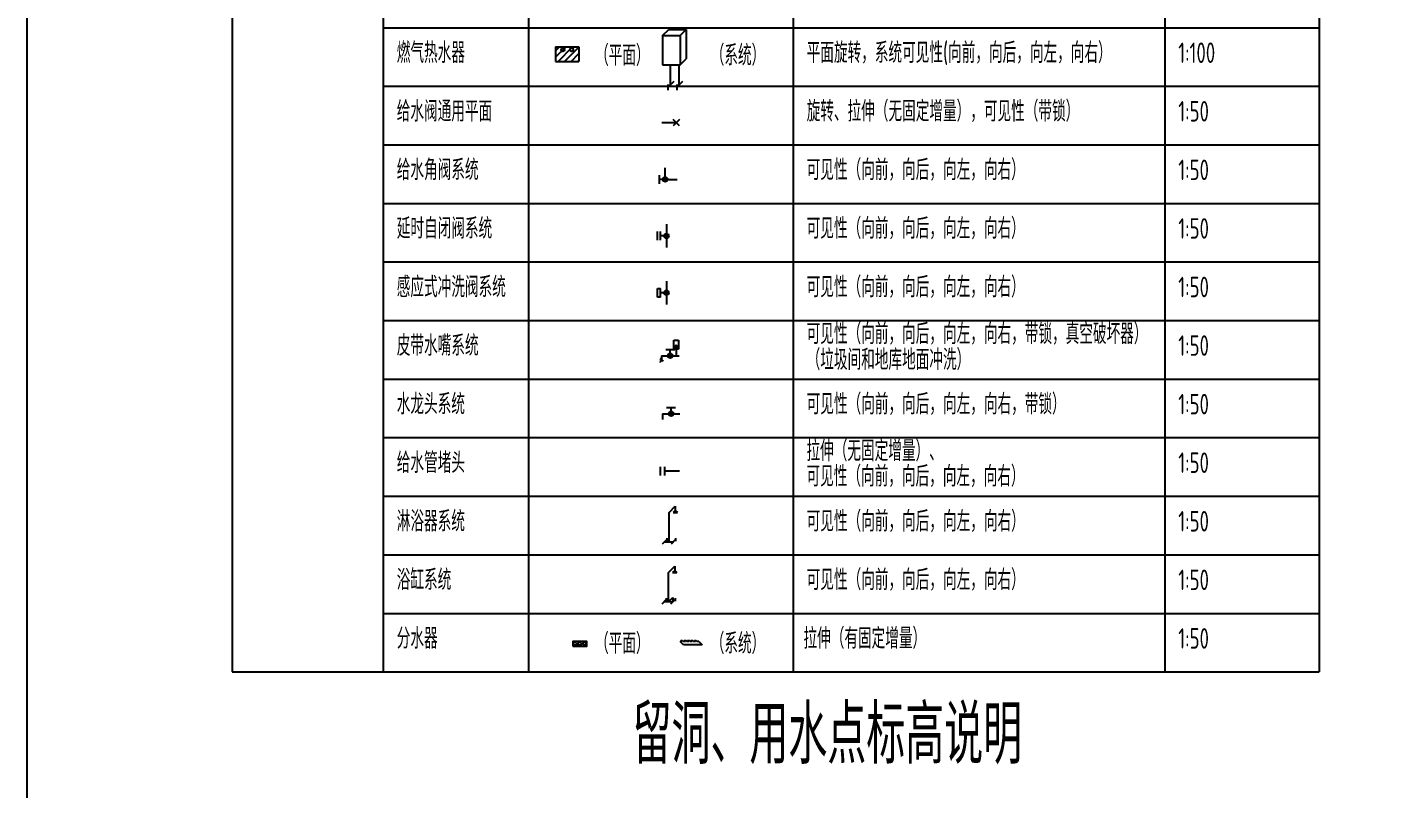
# Model space of a CAD drawing. Extents: x -84241 to 2571207, y -257021 to 1687411.
# Drawn here: x 25843 to 48859, y -29891 to -16879 of the extents above; entities that cross this region are included whole.
import ezdxf

# ---------------------------------------------------------------- set-up
doc = ezdxf.new("R2010")
doc.units = 0
doc.header["$LTSCALE"] = 1000
doc.linetypes.add('CENTER2', pattern=[1.125, 0.75, -0.125, 0.125, -0.125])
doc.layers.get('0').update_dxf_attribs({"linetype": 'CONTINUOUS'})
for name, color, linetype in [('W-NOTE', 40, 'CONTINUOUS'), ('W-NOTE-NAME', 40, 'CONTINUOUS'), ('W-WSUP-COOL-PIPE', 3, 'CONTINUOUS'), ('W-WSUP-EQPM', 40, 'CONTINUOUS'), ('W-WSUP-NOTE', 40, 'CONTINUOUS')]:
    doc.layers.add(name, color=color, linetype=linetype)
doc.styles.add('TH-STYLE3', font='tssdeng.shx', dxfattribs={"width": 0.7, "bigfont": 'tssdchn.shx'})

# ---------------------------------------------------------------- blocks, each defined once
blk = doc.blocks.new('*U387')
at = {"layer": 'W-WSUP-COOL-PIPE'}
blk.add_line((0, 0), (250, 0), dxfattribs=at)
at = {"layer": 'W-WSUP-EQPM'}
for p, q in [((303, -53), (197, 53)), ((303, 53), (197, -53))]:
    blk.add_line(p, q, dxfattribs=at)
blk = doc.blocks.new('*U235')
at = {"layer": 'W-WSUP-EQPM'}
h = blk.add_hatch(color=256, dxfattribs=at)
h.paths.add_polyline_path([(-160, 0, -0.198912), (-172, -28), (-200, 0), (-200, 40, -0.414214)])
h.paths.add_polyline_path([(-200, 0), (-228, 28, -0.198912), (-200, 40)])
h.paths.add_polyline_path([(-172, -28, -0.668179), (-240, 0, -0.198912), (-228, 28), (-200, 0)])
at = {"layer": 'W-WSUP-COOL-PIPE'}
for q in [(-200, 200), (0, 0)]:
    blk.add_line((-200, 0), q, dxfattribs=at)
at = {"layer": 'W-WSUP-EQPM'}
for p, q in [((-300, -75), (-300, 75)), ((-200, 0), (-300, 0))]:
    blk.add_line(p, q, dxfattribs=at)
blk.add_circle((-200, 0), 40, dxfattribs=at)
blk = doc.blocks.new('*U160')
at = {"layer": 'W-WSUP-EQPM'}
h = blk.add_hatch(color=256, dxfattribs=at)
h.paths.add_polyline_path([(-210, 0, -0.198912), (-222, -28), (-250, 0), (-250, 40, -0.414214)])
h.paths.add_polyline_path([(-250, 0), (-278, 28, -0.198912), (-250, 40)])
h.paths.add_polyline_path([(-222, -28, -0.668179), (-290, 0, -0.198912), (-278, 28), (-250, 0)])
at = {"layer": 'W-WSUP-COOL-PIPE'}
for p, q in [((-250, 200), (-250, 0)), ((-250, 0), (-250, -200))]:
    blk.add_line(p, q, dxfattribs=at)
at = {"layer": 'W-WSUP-EQPM'}
for p, q in [((-400, -75), (-400, 75)), ((-350, -75), (-350, 75)), ((-250, 0), (-350, 0))]:
    blk.add_line(p, q, dxfattribs=at)
blk.add_circle((-250, 0), 40, dxfattribs=at)
blk = doc.blocks.new('*U146')
at = {"layer": 'W-WSUP-COOL-PIPE'}
blk.add_line((0, 0), (-250, 0), dxfattribs=at)
at = {"layer": 'W-WSUP-EQPM'}
for p, q in [((-325, -75), (-325, 75)), ((-250, -75), (-250, 75))]:
    blk.add_line(p, q, dxfattribs=at)
blk = doc.blocks.new('*U147')
at = {"layer": 'W-WSUP-EQPM'}
for p, q in [((110, 535), (216, 641)), ((110, 36), (110, 535)), ((216, 566), (179, 531)), ((179, 531), (254, 531)), ((216, 641), (216, 641)), ((216, 641), (216, 641)), ((216, 641), (216, 566)), ((216, 566), (254, 531)), ((0, 0), (71, 71)), ((35, 35), (185, 35)), ((71, 96), (71, 46)), ((150, 0), (221, 71)), ((221, 96), (221, 46))]:
    blk.add_line(p, q, dxfattribs=at)
blk = doc.blocks.new('*U148')
at = {"layer": 'W-WSUP-EQPM'}
for p, q in [((110, 535), (216, 641)), ((110, 36), (110, 535)), ((216, 566), (179, 531)), ((179, 531), (254, 531)), ((216, 641), (216, 641)), ((216, 641), (216, 641)), ((216, 641), (216, 566)), ((216, 566), (254, 531)), ((0, 0), (71, 71)), ((35, 35), (185, 35)), ((71, 96), (71, 46)), ((110, 35), (181, 106)), ((150, 0), (221, 71)), ((181, 106), (181, 56)), ((221, 96), (221, 46))]:
    blk.add_line(p, q, dxfattribs=at)
blk = doc.blocks.new('*U149')
at = {"layer": 'W-WSUP-EQPM'}
blk.add_lwpolyline([(0, -80), (240, -80), (240, 0), (0, 0)], close=True, dxfattribs=at)
for centre in [(40, -40), (120, -40), (120, -40), (200, -40)]:
    blk.add_circle(centre, 25, dxfattribs=at)
blk = doc.blocks.new('*U150')
at = {"layer": 'W-WSUP-EQPM'}
for p, q in [((-319, 0), (-376, 57)), ((-347, 57), (-376, 57)), ((-347, 57), (-367, 77)), ((-367, 77), (-338, 77)), ((-338, 77), (-318, 57)), ((0, 0), (-319, 0)), ((-289, 57), (-318, 57)), ((-289, 57), (-309, 77)), ((-309, 77), (-280, 77)), ((-280, 77), (-260, 57)), ((-231, 57), (-260, 57)), ((-231, 57), (-251, 77)), ((-251, 77), (-222, 77)), ((-222, 77), (-202, 57)), ((-173, 57), (-202, 57)), ((-173, 57), (-202, 57)), ((-173, 57), (-193, 77)), ((-193, 77), (-164, 77)), ((-173, 57), (-193, 77)), ((-193, 77), (-164, 77)), ((-164, 77), (-144, 57)), ((-164, 77), (-144, 57)), ((-115, 57), (-144, 57)), ((-115, 57), (-135, 77)), ((-135, 77), (-106, 77)), ((-106, 77), (-86, 57)), ((-57, 57), (-86, 57)), ((-57, 57), (0, 0))]:
    blk.add_line(p, q, dxfattribs=at)
blk = doc.blocks.new('*U234')
at = {"layer": 'W-WSUP-EQPM'}
for p, q in [((-199, 776), (-93, 882)), ((-199, 776), (101, 776)), ((-199, 776), (-199, 276)), ((-93, 882), (207, 882)), ((101, 776), (207, 882)), ((101, 776), (101, 276)), ((207, 882), (207, 382)), ((-199, 276), (101, 276)), ((-71, 276), (-71, -71)), ((79, 276), (79, -71)), ((101, 276), (207, 382)), ((-106, -106), (0, 0)), ((44, -106), (150, 0)), ((-106, -56), (-106, -156)), ((44, -56), (44, -156))]:
    blk.add_line(p, q, dxfattribs=at)
blk = doc.blocks.new('*U386')
at = {"layer": 'W-WSUP-EQPM'}
h = blk.add_hatch(color=256, dxfattribs=at)
h.paths.add_polyline_path([(-150, -40, 0.198912), (-122, -28), (-150, 0), (-190, 0, 0.414214)])
h.paths.add_polyline_path([(-150, 0), (-178, 28, 0.198912), (-190, 0)])
h.paths.add_polyline_path([(-122, -28, 0.668179), (-150, 40, 0.198912), (-178, 28), (-150, 0)])
at = {"layer": 'W-WSUP-COOL-PIPE'}
for q in [(0, 0), (-300, -100)]:
    blk.add_line((-300, 0), q, dxfattribs=at)
at = {"layer": 'W-WSUP-EQPM'}
for p, q in [((-79, 100), (-229, 100)), ((-75, 100), (-225, 100)), ((-150, 0), (-150, 100))]:
    blk.add_line(p, q, dxfattribs=at)
blk.add_circle((-150, 0), 40, dxfattribs=at)
blk = doc.blocks.new('真空破坏器')
blk.add_hatch(color=8).paths.add_polyline_path([(75, 0), (0, 130), (-75, 0)])
at = {"linetype": 'CENTER2'}
for p, q in [((-75, 0), (-75, 300)), ((-75, 300), (75, 300)), ((0, 130), (-75, 0)), ((75, 0), (-75, 0)), ((75, 300), (75, 0))]:
    blk.add_line(p, q, dxfattribs=at)
blk.add_line((75, 0), (0, 130))
blk = doc.blocks.new('*U385')
at = {"layer": 'W-WSUP-EQPM'}
h = blk.add_hatch(color=256, dxfattribs=at)
h.paths.add_polyline_path([(-150, -40, 0.198912), (-122, -28), (-150, 0), (-190, 0, 0.414214)])
h.paths.add_polyline_path([(-150, 0), (-178, 28, 0.198912), (-190, 0)])
h.paths.add_polyline_path([(-122, -28, 0.668179), (-150, 40, 0.198912), (-178, 28), (-150, 0)])
at = {"layer": 'W-WSUP-COOL-PIPE'}
for p, q in [((-300, 0), (0, 0)), ((-300, 0), (-300, -70)), ((-50, 115), (-50, 0))]:
    blk.add_line(p, q, dxfattribs=at)
at = {"layer": 'W-WSUP-EQPM'}
for p, q in [((-75, 100), (-225, 100)), ((-150, 0), (-150, 100))]:
    blk.add_line(p, q, dxfattribs=at)
blk.add_circle((-150, 0), 40, dxfattribs=at)
at = {"layer": 'W-WSUP-NOTE', "linetype": 'CENTER2'}
for p, q in [((-308, -97), (-329, -96)), ((-329, -96), (-323, -102)), ((-327, -108), (-329, -108)), ((-329, -108), (-328, -109)), ((-328, -109), (-329, -109)), ((-329, -109), (-329, -110)), ((-329, -110), (-329, -110)), ((-329, -110), (-329, -110)), ((-329, -110), (-329, -110)), ((-328, -48), (-272, -92)), ((-323, -102), (-328, -104)), ((-328, -104), (-324, -105)), ((-324, -105), (-328, -106)), ((-328, -106), (-327, -108)), ((-272, -92), (-320, -78)), ((-320, -78), (-308, -97))]:
    blk.add_line(p, q, dxfattribs=at)
at = {"layer": 'W-WSUP-EQPM', "xscale": 0.5, "yscale": 0.5, "zscale": 0.5}
blk.add_blockref('真空破坏器', (-50, 115), dxfattribs=at)
blk.add_blockref('真空破坏器', (-50, 115), dxfattribs=at)
blk = doc.blocks.new('*U213')
at = {"layer": 'W-WSUP-EQPM'}
h = blk.add_hatch(color=256, dxfattribs=at)
h.paths.add_polyline_path([(-210, 0, -0.198912), (-222, -28), (-250, 0), (-250, 40, -0.414214)])
h.paths.add_polyline_path([(-250, 0), (-278, 28, -0.198912), (-250, 40)])
h.paths.add_polyline_path([(-222, -28, -0.668179), (-290, 0, -0.198912), (-278, 28), (-250, 0)])
at = {"layer": 'W-WSUP-COOL-PIPE'}
for p, q in [((-250, 200), (-250, 0)), ((-250, 0), (-250, -200))]:
    blk.add_line(p, q, dxfattribs=at)
at = {"layer": 'W-WSUP-EQPM'}
for p, q in [((-400, -75), (-400, 75)), ((-350, -75), (-350, 75)), ((-250, 0), (-350, 0))]:
    blk.add_line(p, q, dxfattribs=at)
at = {"layer": 'W-WSUP-EQPM', "linetype": 'CENTER2'}
for p, q in [((-400, 75), (-350, 75)), ((-350, -75), (-400, -75))]:
    blk.add_line(p, q, dxfattribs=at)
at = {"layer": 'W-WSUP-EQPM'}
blk.add_circle((-250, 0), 40, dxfattribs=at)
blk = doc.blocks.new('*U193')
at = {"layer": 'W-NOTE'}
blk.add_lwpolyline([(0, 0), (1074, 0), (1074, 821), (0, 821)], close=True, dxfattribs=at)
blk = doc.blocks.new('*U295')
at = {"layer": 'W-WSUP-EQPM'}
h = blk.add_hatch(dxfattribs=at)
h.set_pattern_fill('ANSI31', color=256, scale=25)
h.set_pattern_definition([(45, (-791.23, -296.04), (-56.1266, 56.1266), [])])
h.paths.add_polyline_path([(-200, 586), (-200, 336), (200, 336), (200, 586)])
for p, q in [((-200, 586), (200, 586)), ((-200, 586), (-200, 336)), ((200, 586), (200, 336)), ((-200, 336), (200, 336))]:
    blk.add_line(p, q, dxfattribs=at)
for centre in [(-75, 536), (75, 536)]:
    blk.add_circle(centre, 30, dxfattribs=at)

msp = doc.modelspace()

# ---------------------------------------------------------------- linework, layer by layer
for p, q in [((29348.3016, 17109.1701), (29348.3016, -27890.8299)), ((31925.3082, 17109.1701), (31925.3082, -27890.8299)), ((34404.3227, 17109.1701), (34404.3227, -27890.8299)), ((38923.3879, 17109.1701), (38923.3879, -27890.8299)), ((45268.0431, 17109.1701), (45268.0431, -27890.8299)), ((47904.5596, 17109.1701), (47904.5596, -27890.8299)), ((31925.3082, -16890.8299), (47904.5596, -16890.8299)), ((31925.3082, -17890.8299), (47904.5596, -17890.8299)), ((31925.3082, -18890.8299), (47904.5596, -18890.8299)), ((31925.3082, -19890.8299), (47904.5596, -19890.8299)), ((31925.3082, -20890.8299), (47904.5596, -20890.8299)), ((31925.3082, -21890.8299), (47904.5596, -21890.8299)), ((31925.3082, -22890.8299), (47904.5596, -22890.8299)), ((31925.3082, -23890.8299), (47904.5596, -23890.8299)), ((31925.3082, -24890.8299), (47904.5596, -24890.8299)), ((31925.3082, -25890.8299), (47904.5596, -25890.8299)), ((31925.3082, -26890.8299), (47904.5596, -26890.8299)), ((29348.3016, -27890.8299), (47904.5596, -27890.8299))]:
    msp.add_line(p, q)

# ---------------------------------------------------------------- block references
at = {"layer": 'W-NOTE', "xscale": 100, "yscale": 100, "zscale": 100}
msp.add_blockref('*U193', (25842.8928, -57205.0415), dxfattribs=at)
at = {"layer": 'W-WSUP-EQPM'}
for name, p in [('*U234', (36892.8755, -17802.5442)), ('*U295', (35066.9953, -17802.5442)), ('*U387', (36680.1937, -18511.4837)), ('*U235', (36941.1464, -19481.4893)), ('*U160', (37010.3753, -20446.4344)), ('*U213', (37010.3753, -21417.3377)), ('*U385', (36976.7335, -22493.3812)), ('*U386', (36991.8623, -23482.389)), ('*U146', (36981.7074, -24464.3548)), ('*U147', (36696.2622, -25702.3961)), ('*U148', (36686.8629, -26726.4194)), ('*U149', (35159.8283, -27369.06)), ('*U150', (37372.5967, -27429.0423))]:
    msp.add_blockref(name, p, dxfattribs=at)

# ---------------------------------------------------------------- texts
at = {"layer": 'W-NOTE', "style": 'TH-STYLE3', "width": 0.7}
for s, p in [('燃气热水器', (32156.7416, -17493.717)), ('（平面）', (35542.59, -17540.2924)), ('（系统）', (37516.427, -17537.3422)), ('平面旋转，系统可见性(向前，向后，向左，向右）', (39154.8213, -17493.717)), ('1:100', (45499.4765, -17493.717)), ('给水阀通用平面', (32156.7416, -18493.717)), ('旋转、拉伸（无固定增量），可见性（带锁）', (39154.8213, -18493.717)), ('1:50', (45499.4765, -18493.717)), ('可见性（向前，向后，向左，向右）', (39154.8213, -19493.717)), ('给水角阀系统', (32156.7416, -19493.717)), ('1:50', (45499.4765, -19493.717)), ('延时自闭阀系统', (32156.7416, -20493.717)), ('可见性（向前，向后，向左，向右）', (39154.8213, -20493.717)), ('1:50', (45499.4765, -20493.717)), ('感应式冲洗阀系统', (32156.7416, -21493.717)), ('可见性（向前，向后，向左，向右）', (39154.8213, -21493.717)), ('1:50', (45499.4765, -21493.717)), ('可见性（向前，向后，向左，向右，带锁，真空破坏器）', (39154.8213, -22293.717)), ('皮带水嘴系统', (32156.7416, -22493.717)), ('1:50', (45499.4765, -22493.717)), ('（垃圾间和地库地面冲洗）', (39154.8213, -22734.6171)), ('水龙头系统', (32156.7416, -23493.717)), ('可见性（向前，向后，向左，向右，带锁）', (39154.8213, -23493.717)), ('1:50', (45499.4765, -23493.717)), ('拉伸（无固定增量）、', (39151.8494, -24293.0496)), ('给水管堵头', (32156.7416, -24493.717)), ('1:50', (45499.4765, -24493.717)), ('可见性（向前，向后，向左，向右）', (39151.8494, -24725.2562)), ('淋浴器系统', (32156.7416, -25493.717)), ('可见性（向前，向后，向左，向右）', (39154.8213, -25493.717)), ('1:50', (45499.4765, -25493.717)), ('浴缸系统', (32156.7416, -26493.717)), ('可见性（向前，向后，向左，向右）', (39154.8213, -26493.717)), ('1:50', (45499.4765, -26493.717)), ('分水器', (32156.7416, -27493.717)), ('拉伸（有固定增量）', (39100.484, -27493.717)), ('1:50', (45499.4765, -27493.717)), ('（平面）', (35542.59, -27580.2751)), ('（系统）', (37516.427, -27580.2751))]:
    msp.add_text(s, height=350, dxfattribs=at).set_placement(p)
at = {"layer": 'W-NOTE-NAME', "style": 'TH-STYLE3', "width": 0.7}
msp.add_text('留洞、用水点标高说明', height=1000, dxfattribs=at).set_placement((36182.7454, -29460.2205))

doc.saveas('drawing.dxf')
